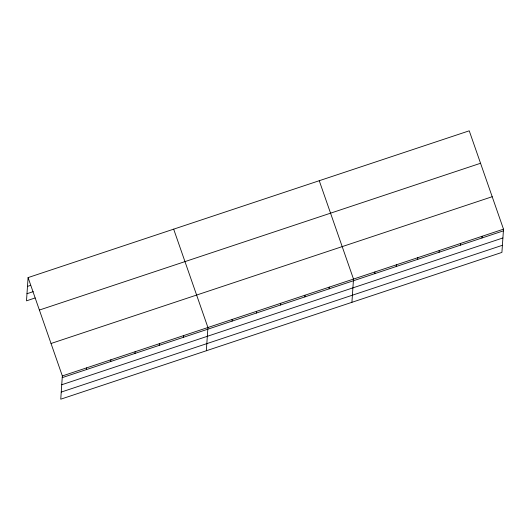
<?xml version="1.0" encoding="UTF-8"?>
<svg xmlns="http://www.w3.org/2000/svg" width="530" height="530" viewBox="0 0 530 530"><rect width="100%" height="100%" fill="white"/><g stroke="black" fill="none" stroke-linecap="round" stroke-linejoin="round"><path stroke-width="0.79" d="M28.083 277.594L62.341 375.949L60.758 399.189L501.917 252.406L503.5 229.165L469.242 130.811L28.083 277.594L26.5 300.835L35.112 297.966M86.489 369.569L86.602 367.88M110.75 361.493L110.869 359.804M135.018 353.417L135.13 351.734M159.278 345.348L159.397 343.659M183.546 337.272L183.658 335.589M206.336 350.747L207.926 327.514L173.668 229.159M232.074 321.127L232.186 319.438M256.334 313.051L256.447 311.368M280.602 304.982L280.714 303.293M304.863 296.906L304.975 295.223M329.123 288.837L329.243 287.147M351.92 302.312L353.503 279.072L319.252 180.717M374.816 273.632L374.935 271.943M396.248 266.504L396.36 264.815M417.673 259.375L417.786 257.686M439.098 252.24L439.218 250.557M460.53 245.112L460.643 243.429M481.955 237.983L482.075 236.3M27.487 286.392L30.614 285.352M26.984 293.719L33.244 291.639M39.386 310.05L480.551 163.266M51.032 343.493L492.198 196.709M62.341 375.949L503.5 229.165M62.222 377.638L503.387 230.855M61.738 384.753L502.897 237.963M61.241 392.074L502.4 245.291"/></g></svg>
